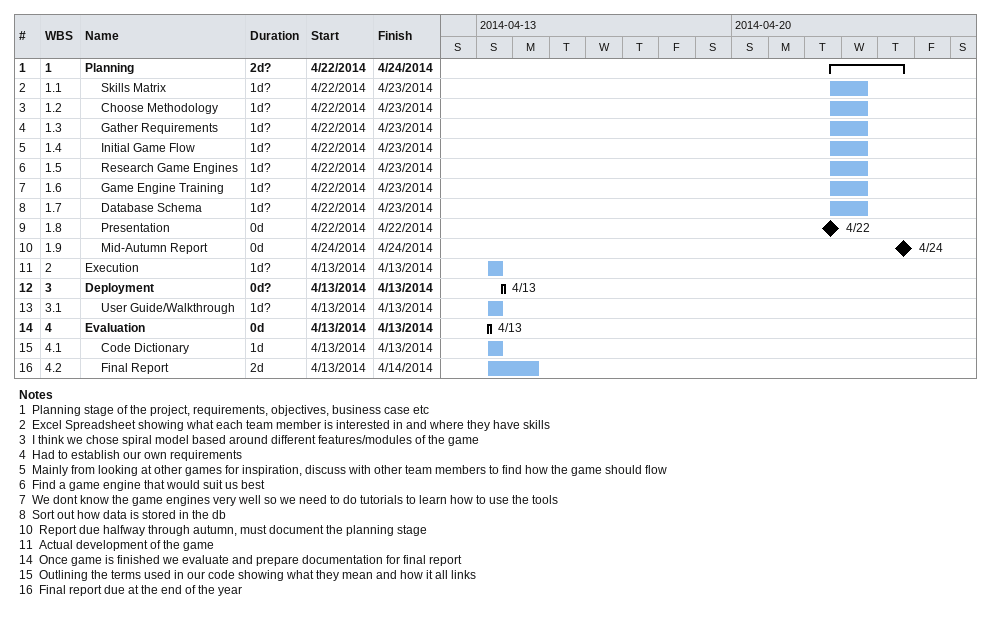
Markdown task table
| ID | WBS | Task | Duration | Start | Finish |
|---|---|---|---|---|---|
| 1 | 1 | **Planning** | 2d? | 2014-04-22 | 2014-04-24 |
| 2 | 1.1 | Skills Matrix | 1d? | 2014-04-22 | 2014-04-23 |
| 3 | 1.2 | Choose Methodology | 1d? | 2014-04-22 | 2014-04-23 |
| 4 | 1.3 | Gather Requirements | 1d? | 2014-04-22 | 2014-04-23 |
| 5 | 1.4 | Initial Game Flow | 1d? | 2014-04-22 | 2014-04-23 |
| 6 | 1.5 | Research Game Engines | 1d? | 2014-04-22 | 2014-04-23 |
| 7 | 1.6 | Game Engine Training | 1d? | 2014-04-22 | 2014-04-23 |
| 8 | 1.7 | Database Schema | 1d? | 2014-04-22 | 2014-04-23 |
| 9 | 1.8 | Presentation | 0d | 2014-04-22 | 2014-04-22 |
| 10 | 1.9 | Mid-Autumn Report | 0d | 2014-04-24 | 2014-04-24 |
| 11 | 2 | Execution | 1d? | 2014-04-13 | 2014-04-13 |
| 12 | 3 | **Deployment** | 0d? | 2014-04-13 | 2014-04-13 |
| 13 | 3.1 | User Guide/Walkthrough | 1d? | 2014-04-13 | 2014-04-13 |
| 14 | 4 | **Evaluation** | 0d | 2014-04-13 | 2014-04-13 |
| 15 | 4.1 | Code Dictionary | 1d | 2014-04-13 | 2014-04-13 |
| 16 | 4.2 | Final Report | 2d | 2014-04-13 | 2014-04-14 |

Notes
- 1: Planning stage of the project, requirements, objectives, business case etc
- 2: Excel Spreadsheet showing what each team member is interested in and where they have skills
- 3: I think we chose spiral model based around different features/modules of the game
- 4: Had to establish our own requirements
- 5: Mainly from looking at other games for inspiration, discuss with other team members to find how the game should flow
- 6: Find a game engine that would suit us best
- 7: We dont know the game engines very well so we need to do tutorials to learn how to use the tools
- 8: Sort out how data is stored in the db
- 10: Report due halfway through autumn, must document the planning stage
- 11: Actual development of the game
- 14: Once game is finished we evaluate and prepare documentation for final report
- 15: Outlining the terms used in our code showing what they mean and how it all links
- 16: Final report due at the end of the year
